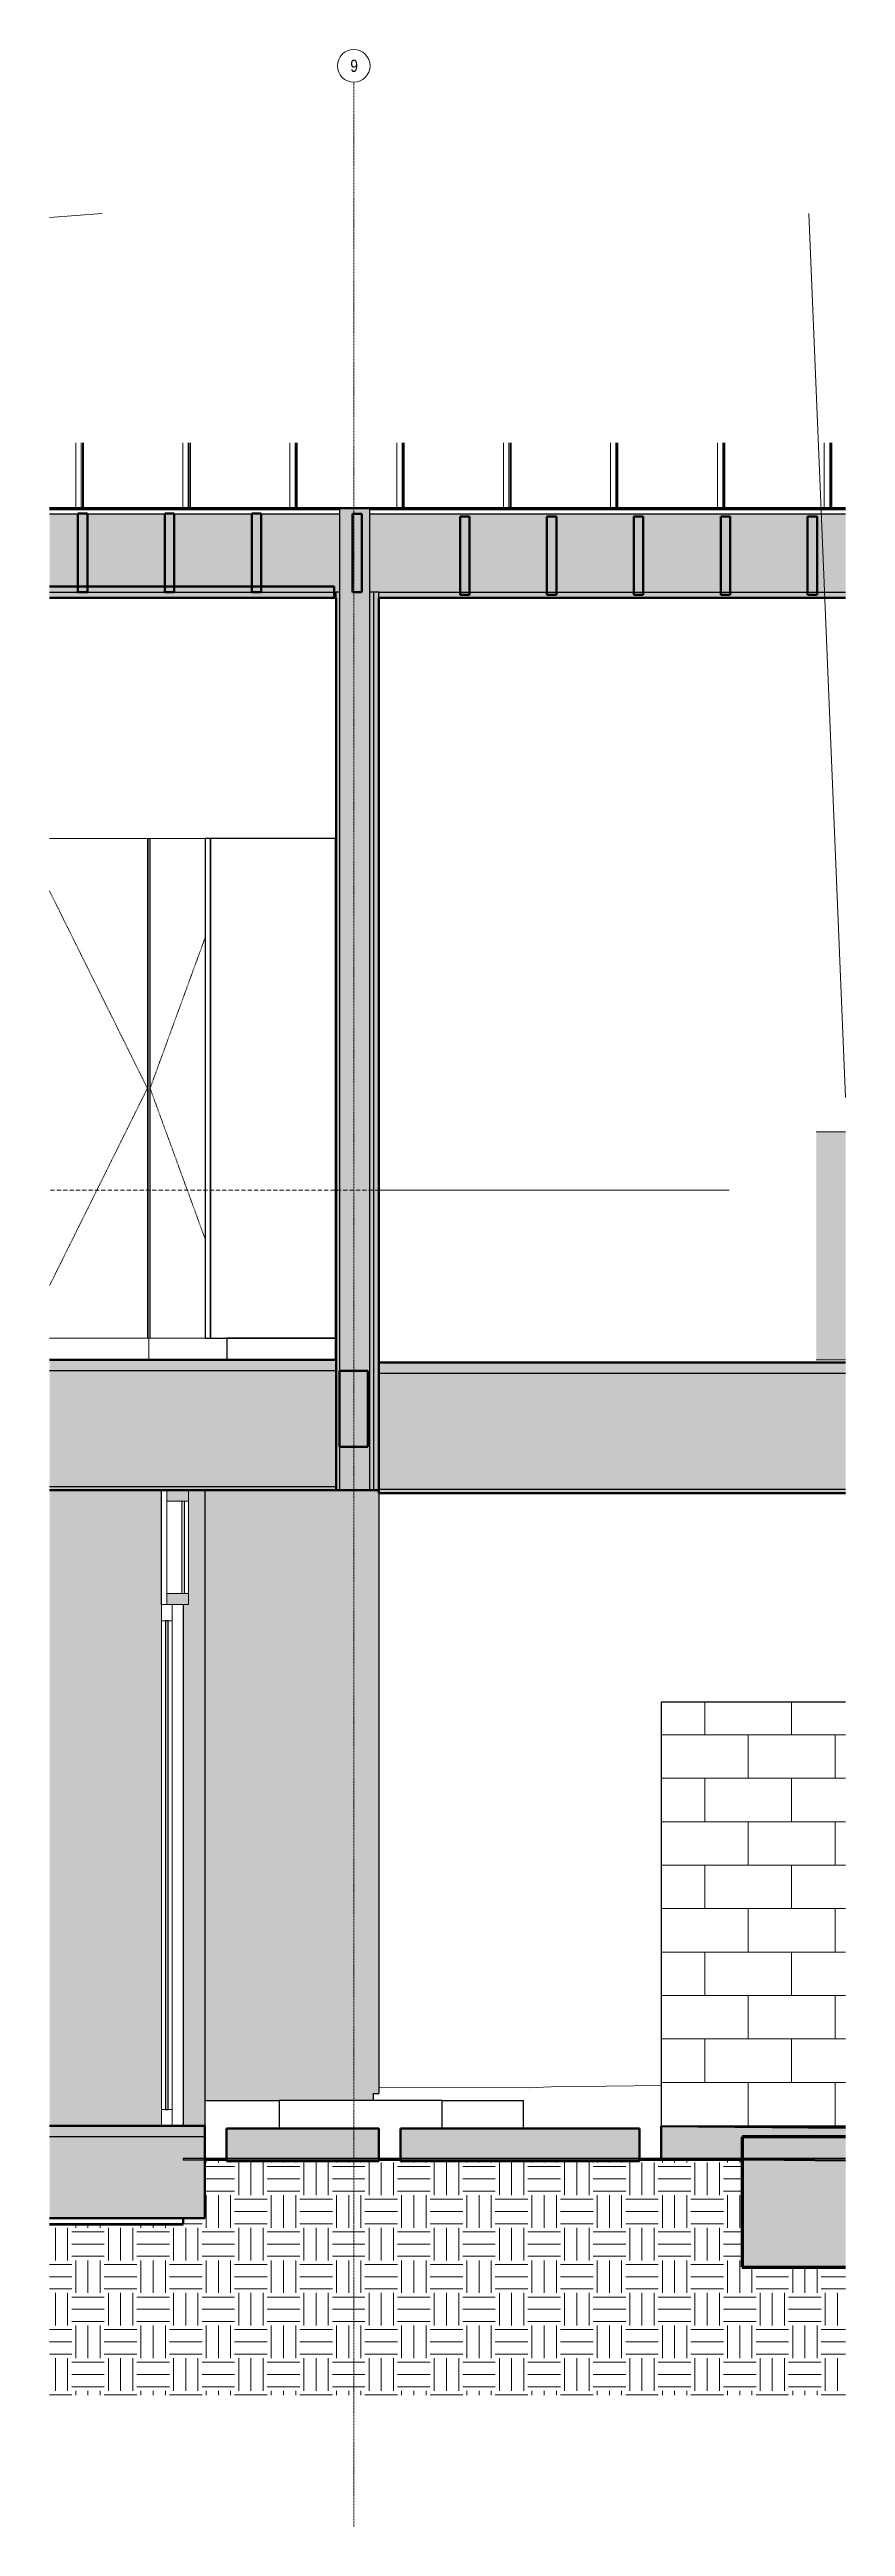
# Model space of a CAD drawing. Header units: inches. Extents: x 590 to 736, y 1367 to 1822.
import ezdxf

# ---------------------------------------------------------------- set-up
doc = ezdxf.new("R2010")
doc.units = ezdxf.units.IN
doc.header["$MEASUREMENT"] = 0
for name, pattern in [('ALA - GRID LINE', [0.40625, 0.25, -0.046875, 0.0625, -0.046875]), ('Dash 1_16_', [0.125, 0.0625, -0.0625]), ('IMPORT-DASHED _11_', [1.171875, 0.78125, -0.390625])]:
    doc.linetypes.add(name, pattern=pattern)
for name, color, linetype, lineweight in [('A-CLNG', 13, 'Continuous', 18), ('A-CLNG-PATT', 13, 'Continuous', 50), ('A-DOOR', 31, 'Continuous', 18), ('A-DOOR-GLAZ', 31, 'Continuous', 25), ('A-FLOR', 192, 'Continuous', 13), ('A-FLOR-MCUT', 51, 'Continuous', 25), ('A-FLOR-PATT', 8, 'Continuous', 50), ('A-GLAZ', 151, 'Continuous', 18), ('A-GLAZ-CURT', 52, 'Continuous', 13), ('A-MASS', 70, 'Continuous', 13), ('A-ROOF', 132, 'Continuous', 25), ('A-ROOF-PATT', 132, 'Continuous', 50), ('A-WALL', 113, 'Continuous', 25), ('A-WALL-PATT', 111, 'Continuous', 50), ('BUILDING', 5, 'Continuous', 13), ('C-BLDG-PADS', 91, 'Continuous', 13), ('C-TOPO', 7, 'Continuous', 13), ('ELEVATIONS', 1, 'Continuous', 13), ('Q-CASE', 31, 'Continuous', 18), ('S-BEAM', 12, 'Continuous', 25), ('S-FNDN', 32, 'Continuous', 25), ('S-GRID', 1, 'Continuous', 9), ('S-GRID-IDEN', 1, 'Continuous', 13), ('WALL', 6, 'Continuous', 18), ('X - TOPO McElroy_dwg', 8, 'Continuous', 13)]:
    doc.layers.add(name, color=color, linetype=linetype, lineweight=lineweight)
doc.styles.add('Arial', font='arial.ttf', dxfattribs={"width": 0.8, "height": 2.25})
pattern_1 = [(0, (-18.091, 3444.242), (3.84, 0.96), [0.317, -2.563, 0.317, -2.563, -15.36]), (0, (-18.091, 3444.242), (3.84, 0.96), [-5.76, 0.317, -5.443, 0.317, -2.563, -6.72]), (0, (-18.091, 3444.242), (3.84, 0.96), [-14.4, 0.317, -1.603, 0.317, -4.483]), (120, (-16.651, 3444.722), (-2.7513844, 2.84553755), [0.317, -2.563, 0.317, -2.563, -15.36]), (120, (-16.651, 3444.722), (-2.7513844, 2.84553755), [-5.76, 0.317, -5.443, 0.317, -2.563, -6.72]), (120, (-16.651, 3444.722), (-2.7513844, 2.84553755), [-14.4, 0.317, -1.603, 0.317, -4.483]), (240, (-16.171, 3446.642), (-1.0886156, -3.80553755), [0.317, -2.563, 0.317, -2.563, -15.36]), (240, (-16.171, 3446.642), (-1.0886156, -3.80553755), [-5.76, 0.317, -5.443, 0.317, -2.563, -6.72]), (240, (-16.171, 3446.642), (-1.0886156, -3.80553755), [-14.4, 0.317, -1.603, 0.317, -4.483])]
pattern_2 = [(0, (-18.091, 3444.242), (6, 6), [6, -6]), (0, (-18.091, 3446.492), (6, 6), [6, -6]), (0, (-18.091, 3448.742), (6, 6), [6, -6]), (90, (-17.341, 3449.492), (-6, 6), [6, -6]), (90, (-15.091, 3449.492), (-6, 6), [6, -6]), (90, (-12.841, 3449.492), (-6, 6), [6, -6])]

# ---------------------------------------------------------------- blocks, each defined once
blk = doc.blocks.new('Trus_Joist-Weyerhaeuser-Microllam - 1 3_4_ - 14_ Microllam-3615409-Wall Section F - 3')
at = {"layer": 'S-BEAM', "lineweight": 30}
blk.add_hatch(color=10, dxfattribs=at).paths.add_polyline_path([(667.16, 1722.07), (667.16, 1736.5), (665.41, 1736.5), (665.41, 1722.07)], flags=0)
at = {"layer": 'S-BEAM', "color": 20, "lineweight": 50}
for p, q in [((667.16, 1736.5), (665.41, 1736.5)), ((665.41, 1736.5), (665.41, 1722.07)), ((667.16, 1722.07), (667.16, 1736.5)), ((665.41, 1722.07), (667.16, 1722.07))]:
    blk.add_line(p, q, dxfattribs=at)
blk = doc.blocks.new('Trus_Joist-Weyerhaeuser-Microllam - 1 3_4_ - 14_ Microllam-3617052-Wall Section F - 3')
at = {"layer": 'S-BEAM', "lineweight": 30}
blk.add_hatch(color=10, dxfattribs=at).paths.add_polyline_path([(596.81, 1722.59), (596.81, 1737.02), (595.06, 1737.02), (595.06, 1722.59)], flags=0)
at = {"layer": 'S-BEAM', "color": 20, "lineweight": 50}
for p, q in [((596.81, 1737.02), (595.06, 1737.02)), ((595.06, 1737.02), (595.06, 1722.59)), ((596.81, 1722.59), (596.81, 1737.02)), ((595.06, 1722.59), (596.81, 1722.59))]:
    blk.add_line(p, q, dxfattribs=at)
blk = doc.blocks.new('PSL - 5-1_4_ x 14_-3926912-Wall Section F - 3')
at = {"layer": 'S-BEAM', "lineweight": 30}
blk.add_hatch(color=10, dxfattribs=at).paths.add_polyline_path([(648.47, 1565.24), (648.47, 1579.24), (643.22, 1579.24), (643.22, 1565.24)], flags=0)
at = {"layer": 'S-BEAM', "color": 20, "lineweight": 50}
for p, q in [((648.47, 1579.24), (643.22, 1579.24)), ((643.22, 1579.24), (643.22, 1565.24)), ((648.47, 1565.24), (648.47, 1579.24)), ((643.22, 1565.24), (648.47, 1565.24))]:
    blk.add_line(p, q, dxfattribs=at)
blk = doc.blocks.new('Trus_Joist-Weyerhaeuser-Microllam - 1 3_4_ - 14_ Microllam-3866016-Wall Section F - 3')
at = {"layer": 'S-BEAM', "lineweight": 30}
blk.add_hatch(color=10, dxfattribs=at).paths.add_polyline_path([(647.35, 1722.54), (647.35, 1736.97), (645.6, 1736.97), (645.6, 1722.54)], flags=0)
at = {"layer": 'S-BEAM', "color": 20, "lineweight": 50}
for p, q in [((647.35, 1736.97), (645.6, 1736.97)), ((645.6, 1736.97), (645.6, 1722.54)), ((647.35, 1722.54), (647.35, 1736.97)), ((645.6, 1722.54), (647.35, 1722.54))]:
    blk.add_line(p, q, dxfattribs=at)
blk = doc.blocks.new('Footing-Rectangular - 4_-0_ SQ_ X 24_ DEEP PAD-1931639-Wall Section F - 3')
at = {"layer": 'S-FNDN', "lineweight": 30}
blk.add_hatch(color=10, dxfattribs=at).paths.add_polyline_path([(736.39, 1414.24), (736.39, 1438.24), (717.34, 1438.24), (717.34, 1414.24)], flags=0)
at = {"layer": 'S-FNDN', "color": 240, "lineweight": 90}
for p, q in [((736.39, 1438.24), (717.34, 1438.24)), ((717.34, 1438.24), (717.34, 1414.24)), ((717.34, 1414.24), (736.39, 1414.24))]:
    blk.add_line(p, q, dxfattribs=at)
blk = doc.blocks.new('Variable Window - Variable Window 1-H-3904100-Wall Section F - 3')
at = {"layer": 'A-GLAZ', "lineweight": 9}
h = blk.add_hatch(color=30, dxfattribs=at)
h.paths.add_polyline_path([(615.42, 1536.24), (615.42, 1538.24), (611.42, 1538.24), (611.42, 1536.24)], flags=0)
h.paths.add_polyline_path([(611.42, 1555.24), (615.42, 1555.24), (615.42, 1557.24), (611.42, 1557.24)], flags=0)
blk.add_hatch(color=30, dxfattribs=at).paths.add_polyline_path([(614.67, 1538.24), (614.67, 1555.24), (614.17, 1555.24), (614.17, 1538.24)], flags=0)
at = {"layer": 'A-GLAZ', "color": 230}
for p, q in [((615.42, 1557.24), (611.42, 1557.24)), ((611.42, 1557.24), (611.42, 1555.24)), ((611.42, 1555.24), (615.42, 1555.24)), ((614.67, 1555.24), (614.17, 1555.24)), ((614.17, 1555.24), (614.17, 1538.24)), ((614.67, 1538.24), (614.67, 1555.24)), ((615.42, 1555.24), (615.42, 1557.24)), ((615.42, 1538.24), (611.42, 1538.24)), ((611.42, 1538.24), (611.42, 1536.24)), ((614.17, 1538.24), (614.67, 1538.24)), ((615.42, 1536.24), (615.42, 1538.24)), ((611.42, 1536.24), (615.42, 1536.24))]:
    blk.add_line(p, q, dxfattribs=at)
at = {"layer": 'A-GLAZ', "color": 21}
for p, q in [((611.42, 1555.24), (611.42, 1538.24)), ((615.42, 1538.24), (615.42, 1555.24))]:
    blk.add_line(p, q, dxfattribs=at)
blk = doc.blocks.new('STRUCT_rvt-1-Wall Section F - 3')
at = {"layer": 'S-FNDN', "color": 11, "lineweight": 30}
for p, q in [((618.42, 1444.9), (632.1, 1444.9)), ((662.1, 1444.9), (632.1, 1444.9)), ((632.1, 1444.9), (632.1, 1439.74)), ((662.1, 1444.9), (677.1, 1444.9)), ((662.1, 1439.74), (662.1, 1444.9)), ((677.1, 1439.74), (677.1, 1444.9))]:
    blk.add_line(p, q, dxfattribs=at)
at = {"color": 11, "lineweight": 30}
for name, p in [('Trus_Joist-Weyerhaeuser-Microllam - 1 3_4_ - 14_ Microllam-3617052-Wall Section F - 3', (0, 0)), ('Trus_Joist-Weyerhaeuser-Microllam - 1 3_4_ - 14_ Microllam-3617052-Wall Section F - 3', (16, 0)), ('Trus_Joist-Weyerhaeuser-Microllam - 1 3_4_ - 14_ Microllam-3617052-Wall Section F - 3', (32, 0)), ('Trus_Joist-Weyerhaeuser-Microllam - 1 3_4_ - 14_ Microllam-3866016-Wall Section F - 3', (0, 0)), ('Trus_Joist-Weyerhaeuser-Microllam - 1 3_4_ - 14_ Microllam-3615409-Wall Section F - 3', (0, 0)), ('Trus_Joist-Weyerhaeuser-Microllam - 1 3_4_ - 14_ Microllam-3615409-Wall Section F - 3', (16, 0)), ('Trus_Joist-Weyerhaeuser-Microllam - 1 3_4_ - 14_ Microllam-3615409-Wall Section F - 3', (32, 0)), ('Trus_Joist-Weyerhaeuser-Microllam - 1 3_4_ - 14_ Microllam-3615409-Wall Section F - 3', (48, 0)), ('Trus_Joist-Weyerhaeuser-Microllam - 1 3_4_ - 14_ Microllam-3615409-Wall Section F - 3', (64, 0)), ('PSL - 5-1_4_ x 14_-3926912-Wall Section F - 3', (0, 0)), ('Variable Window - Variable Window 1-H-3904100-Wall Section F - 3', (0, 0)), ('Footing-Rectangular - 4_-0_ SQ_ X 24_ DEEP PAD-1931639-Wall Section F - 3', (0, 0))]:
    blk.add_blockref(name, p, dxfattribs=at)
blk = doc.blocks.new('X - TOPO McElroy_dwg-5107296-Wall Section F - 3')
at = {"layer": 'BUILDING', "linetype": 'IMPORT-DASHED _11_'}
for p, q in [((681.01, 1612.49), (589.83, 1612.49)), ((650.47, 1612.49), (681.01, 1612.49))]:
    blk.add_line(p, q, dxfattribs=at)
at = {"layer": 'ELEVATIONS'}
for p, q in [((679.51, 1612.49), (682.51, 1612.49)), ((682.51, 1612.49), (679.51, 1612.49)), ((679.51, 1612.49), (682.51, 1612.49)), ((682.51, 1612.49), (679.51, 1612.49)), ((681.01, 1612.49), (714.95, 1612.49)), ((681.01, 1612.49), (714.95, 1612.49))]:
    blk.add_line(p, q, dxfattribs=at)
at = {"layer": 'WALL'}
blk.add_line((736.39, 1629.54), (729.65, 1792.27), dxfattribs=at)
blk = doc.blocks.new('Basic Cabinet Double Door1 - Basic Cabinet 2-5787745-Wall Section F - 3')
at = {"layer": 'Q-CASE', "lineweight": 25}
for p, q in [((619.47, 1677.24), (618.47, 1677.24)), ((618.47, 1677.24), (618.47, 1585.24)), ((642.47, 1677.24), (619.47, 1677.24)), ((619.47, 1677.24), (619.47, 1585.24)), ((619.47, 1585.24), (619.47, 1677.24)), ((642.47, 1585.24), (642.47, 1677.24)), ((618.47, 1585.24), (619.47, 1585.24)), ((619.47, 1585.24), (642.47, 1585.24)), ((642.47, 1585.24), (622.47, 1585.24)), ((622.47, 1585.24), (622.47, 1581.24)), ((642.47, 1581.24), (642.47, 1585.24)), ((622.47, 1581.24), (642.47, 1581.24))]:
    blk.add_line(p, q, dxfattribs=at)
blk = doc.blocks.new('System Panel - Glazed-6023437-Wall Section F - 3')
at = {"layer": 'A-GLAZ-CURT'}
blk.add_hatch(color=256, dxfattribs=at).paths.add_polyline_path([(736.39, 1581.24), (736.39, 1623.24), (731.01, 1623.24), (731.01, 1581.24)], flags=0)
for p, q in [((736.39, 1623.24), (731.01, 1623.24)), ((731.01, 1581.24), (736.39, 1581.24))]:
    blk.add_line(p, q, dxfattribs=at)
blk = doc.blocks.new('Basic Cabinet Double Door1 - Basic Cabinet 2-5575632-Wall Section F - 3')
at = {"layer": 'Q-CASE'}
for p, q in [((608.1, 1677.24), (608.1, 1585.24)), ((608.35, 1677.24), (608.1, 1677.24)), ((608.35, 1677.24), (608.35, 1585.24)), ((618.47, 1677.24), (608.35, 1677.24)), ((608.35, 1585.24), (608.1, 1585.24)), ((608.1, 1581.24), (608.1, 1585.24)), ((618.47, 1585.24), (608.35, 1585.24))]:
    blk.add_line(p, q, dxfattribs=at)
at = {"layer": 'Q-CASE', "linetype": 'Dash 1_16_', "lineweight": 13}
for p, q in [((618.47, 1658.94), (608.35, 1631.24)), ((608.35, 1631.24), (618.47, 1603.54))]:
    blk.add_line(p, q, dxfattribs=at)
blk = doc.blocks.new('Basic Cabinet Double Door1 - Basic Cabinet 2-5529701-Wall Section F - 3')
at = {"layer": 'Q-CASE'}
for p, q in [((607.85, 1677.24), (589.83, 1677.24)), ((608.1, 1677.24), (607.85, 1677.24)), ((607.85, 1585.24), (607.85, 1677.24)), ((608.1, 1585.24), (608.1, 1677.24)), ((607.85, 1585.24), (589.83, 1585.24)), ((608.1, 1585.24), (607.85, 1585.24)), ((608.1, 1585.24), (608.1, 1581.24))]:
    blk.add_line(p, q, dxfattribs=at)
at = {"layer": 'Q-CASE', "linetype": 'Dash 1_16_', "lineweight": 13}
for p, q in [((589.83, 1667.56), (607.85, 1631.24)), ((607.85, 1631.24), (589.83, 1594.92))]:
    blk.add_line(p, q, dxfattribs=at)
blk = doc.blocks.new('Door - Swing Glazed - Door - Swing Glazed-5195074-Wall Section F - 3')
at = {"layer": 'A-DOOR'}
for p, q in [((612.42, 1536.24), (610.42, 1536.24)), ((610.42, 1536.24), (610.42, 1533.24)), ((610.42, 1533.24), (612.42, 1533.24)), ((610.42, 1533.24), (610.42, 1443.24)), ((612.42, 1533.24), (612.42, 1536.24)), ((612.42, 1533.24), (612.42, 1443.24)), ((612.42, 1443.24), (610.42, 1443.24)), ((610.42, 1443.24), (610.42, 1440.24)), ((612.42, 1440.24), (612.42, 1443.24)), ((610.42, 1440.24), (612.42, 1440.24))]:
    blk.add_line(p, q, dxfattribs=at)
at = {"layer": 'A-DOOR-GLAZ'}
for p, q in [((611.67, 1533.24), (611.17, 1533.24)), ((611.17, 1533.24), (611.17, 1443.24)), ((611.67, 1443.24), (611.67, 1533.24)), ((611.17, 1443.24), (611.67, 1443.24))]:
    blk.add_line(p, q, dxfattribs=at)
blk = doc.blocks.new('Grid - ALA - Grid Head - New-443389-Wall Section F - 3')
at = {"layer": 'S-GRID-IDEN'}
blk.add_circle((645.85, 1819.44), 3, dxfattribs=at)

msp = doc.modelspace()

# ---------------------------------------------------------------- hatches: boundary and pattern name
at = {"layer": 'A-CLNG-PATT', "lineweight": 18}
msp.add_hatch(color=256, dxfattribs=at).paths.add_polyline_path([(642.22, 1721.53), (642.22, 1723.59), (589.83, 1723.59), (589.83, 1721.53), (626.47, 1721.53)], flags=0)
at = {"layer": 'A-FLOR-PATT', "lineweight": 13}
for points in [[(642.6, 1579.24), (642.6, 1581.24), (589.83, 1581.24), (589.83, 1579.24)], [(642.6, 1557.24), (642.6, 1557.86), (589.83, 1557.86), (589.83, 1557.24)], [(650.47, 1556.74), (736.39, 1556.74), (736.39, 1557.36), (650.47, 1557.36)], [(618.42, 1438.24), (618.42, 1440.24), (589.83, 1440.24), (589.83, 1438.24)], [(618.42, 1423.24), (618.42, 1438.24), (589.83, 1438.24), (589.83, 1423.24)], [(736.39, 1433.9), (736.39, 1439.9), (702.47, 1440.23), (702.47, 1434.23)]]:
    msp.add_hatch(color=256, dxfattribs=at).paths.add_polyline_path(points, flags=0)
at = {"layer": 'A-FLOR-PATT', "lineweight": 5}
for points in [[(642.6, 1557.86), (642.6, 1579.24), (589.83, 1579.24), (589.83, 1557.86)], [(650.47, 1578.74), (736.39, 1578.74), (736.39, 1580.74), (650.47, 1580.74)], [(650.47, 1557.36), (736.39, 1557.36), (736.39, 1578.74), (650.47, 1578.74)]]:
    msp.add_hatch(color=256, dxfattribs=at).paths.add_polyline_path(points, flags=0)
at = {"layer": 'A-FLOR-PATT', "lineweight": 13}
h = msp.add_hatch(color=256, dxfattribs=at)
h.paths.add_polyline_path([(622.42, 1433.74), (650.47, 1433.74), (650.47, 1439.74), (622.42, 1439.74)], flags=0)
h.paths.add_polyline_path([(698.47, 1433.74), (698.47, 1439.74), (654.47, 1439.74), (654.47, 1433.74), (663.11, 1433.74)], flags=0)
at = {"layer": 'A-ROOF-PATT', "lineweight": 13}
h = msp.add_hatch(dxfattribs=at)
h.set_pattern_fill('FP_2', color=256, style=0, pattern_type=2)
h.set_pattern_definition([(90, (5.512, 1730.544), (-19.685, 1e-15), []), (90, (4.134, 1730.544), (-19.685, 1e-15), []), (90, (5.118, 1730.544), (-19.685, 1e-15), []), (90, (5.315, 1730.544), (-19.685, 1e-15), [])])
h.paths.add_polyline_path([(626.47, 1738.02), (736.39, 1738.02), (736.39, 1750.02), (589.83, 1750.02), (589.83, 1738.02)], flags=0)
at = {"layer": 'A-ROOF-PATT', "lineweight": 25}
h = msp.add_hatch(color=256, dxfattribs=at)
h.paths.add_polyline_path([(736.39, 1737.76), (736.39, 1738.02), (648.72, 1738.02), (648.72, 1737.76), (663.11, 1737.76)], flags=0)
h.paths.add_polyline_path([(626.47, 1737.76), (643.22, 1737.76), (643.22, 1738.02), (589.83, 1738.02), (589.83, 1737.76)], flags=0)
at = {"layer": 'A-ROOF-PATT', "lineweight": 5}
h = msp.add_hatch(color=256, dxfattribs=at)
h.paths.add_polyline_path([(736.39, 1722.56), (736.39, 1736.99), (648.72, 1736.99), (648.72, 1722.56), (663.11, 1722.56)], flags=0)
h.paths.add_polyline_path([(589.83, 1722.56), (643.22, 1722.56), (643.22, 1736.99), (589.83, 1736.99), (589.83, 1724.32)], flags=0)
h = msp.add_hatch(color=256, dxfattribs=at)
h.paths.add_polyline_path([(736.39, 1721.53), (736.39, 1722.56), (650.47, 1722.56), (650.47, 1721.53), (663.11, 1721.53)], flags=0)
h.paths.add_polyline_path([(626.47, 1721.53), (642.6, 1721.53), (642.6, 1722.56), (589.83, 1722.56), (589.83, 1721.53)], flags=0)
at = {"layer": 'A-WALL-PATT', "lineweight": 5}
for points in [[(643.22, 1557.24), (648.72, 1557.24), (648.72, 1738.02), (643.22, 1738.02), (643.22, 1591.48)], [(648.72, 1557.24), (649.47, 1557.24), (649.47, 1722.56), (648.72, 1722.56), (648.72, 1591.48)], [(649.47, 1557.24), (650.47, 1557.24), (650.47, 1722.56), (649.47, 1722.56), (649.47, 1591.48)]]:
    msp.add_hatch(color=256, dxfattribs=at).paths.add_polyline_path(points, flags=0)
at = {"layer": 'A-WALL-PATT', "lineweight": 25}
msp.add_hatch(color=256, dxfattribs=at).paths.add_polyline_path([(642.6, 1557.24), (643.22, 1557.24), (643.22, 1722.56), (642.6, 1722.56), (642.6, 1591.48)], flags=0)
at = {"layer": 'A-WALL-PATT', "lineweight": 13}
h = msp.add_hatch(dxfattribs=at)
h.set_pattern_fill('FP_1', color=256, style=0, pattern_type=2)
h.set_pattern_definition(pattern_1)
h.paths.add_polyline_path([(589.83, 1440.24), (610.42, 1440.24), (610.42, 1557.24), (589.83, 1557.24), (589.83, 1443.24)], flags=0)
h = msp.add_hatch(dxfattribs=at)
h.set_pattern_fill('FP_1', color=256, style=0, pattern_type=2)
h.set_pattern_definition(pattern_1)
h.paths.add_polyline_path([(618.42, 1440.24), (618.42, 1557.24), (615.42, 1557.24), (615.42, 1536.24), (614.42, 1536.24), (614.42, 1440.24)], flags=0)
h = msp.add_hatch(dxfattribs=at)
h.set_pattern_fill('FP_1', color=256, style=0, pattern_type=2)
h.set_pattern_definition(pattern_1)
h.paths.add_polyline_path([(618.42, 1444.9), (642.6, 1444.9), (642.6, 1557.24), (618.42, 1557.24), (618.42, 1455.83)], flags=0)
h = msp.add_hatch(dxfattribs=at)
h.set_pattern_fill('FP_1', color=256, style=0, pattern_type=2)
h.set_pattern_definition(pattern_1)
h.paths.add_polyline_path([(649.47, 1444.9), (649.47, 1446.24), (650.47, 1446.24), (650.47, 1557.24), (642.6, 1557.24), (642.6, 1444.9), (648.85, 1444.9)], flags=0)
h = msp.add_hatch(dxfattribs=at)
h.set_pattern_fill('FP_4', color=256, style=0, pattern_type=2)
h.set_pattern_definition([(0, (702.47, 1440.24), (0, 8), []), (90, (702.47, 1440.24), (-8, 8), [8, -8])])
h.paths.add_polyline_path([(736.39, 1440.24), (736.39, 1518.24), (702.47, 1518.24), (702.47, 1440.29), (707.3, 1440.24)], flags=0)
at = {"layer": 'C-BLDG-PADS'}
msp.add_hatch(color=256, dxfattribs=at).paths.add_polyline_path([(614.42, 1422.12), (614.42, 1422.24), (589.83, 1422.24), (589.83, 1422.12)], flags=0)
at = {"layer": 'C-TOPO'}
h = msp.add_hatch(dxfattribs=at)
h.set_pattern_fill('FP_3', color=256, style=0, pattern_type=2)
h.set_pattern_definition(pattern_2)
h.paths.add_polyline_path([(622.42, 1390.69), (736.39, 1390.69), (736.39, 1414.24), (717.34, 1414.24), (717.34, 1433.98), (698.47, 1433.98), (698.47, 1433.74), (654.47, 1433.74), (654.47, 1433.98), (650.47, 1433.98), (650.47, 1433.74), (622.42, 1433.74), (622.42, 1433.98), (618.42, 1433.98), (618.42, 1423.24), (614.42, 1423.24), (614.42, 1390.69), (618.42, 1390.69)], flags=0)
h = msp.add_hatch(dxfattribs=at)
h.set_pattern_fill('FP_3', color=256, style=0, pattern_type=2)
h.set_pattern_definition(pattern_2)
h.paths.add_polyline_path([(589.83, 1390.69), (614.42, 1390.69), (614.42, 1422.11), (589.83, 1422.11)], flags=0)

# ---------------------------------------------------------------- linework, layer by layer
at = {"layer": 'A-CLNG', "lineweight": 50}
for p, q in [((642.22, 1723.59), (589.83, 1723.59)), ((642.22, 1721.53), (642.22, 1723.59)), ((589.83, 1721.53), (642.22, 1721.53))]:
    msp.add_line(p, q, dxfattribs=at)
at = {"layer": 'A-FLOR', "lineweight": 50}
for p, q in [((642.6, 1581.24), (589.83, 1581.24)), ((736.39, 1580.74), (650.47, 1580.74)), ((650.47, 1580.74), (650.47, 1556.74)), ((589.83, 1557.24), (642.6, 1557.24)), ((650.47, 1556.74), (736.39, 1556.74)), ((618.42, 1440.24), (589.83, 1440.24)), ((618.42, 1423.24), (618.42, 1440.24)), ((650.47, 1439.74), (622.42, 1439.74)), ((622.42, 1439.74), (622.42, 1433.74)), ((650.47, 1433.74), (650.47, 1439.74)), ((698.47, 1439.74), (654.47, 1439.74)), ((654.47, 1439.74), (654.47, 1433.74)), ((698.47, 1433.74), (698.47, 1439.74)), ((736.39, 1439.9), (702.47, 1440.23)), ((702.47, 1440.23), (702.47, 1434.23)), ((622.42, 1433.74), (650.47, 1433.74)), ((654.47, 1433.74), (698.47, 1433.74)), ((702.47, 1434.23), (736.39, 1433.9)), ((589.83, 1423.24), (618.42, 1423.24))]:
    msp.add_line(p, q, dxfattribs=at)
at = {"layer": 'A-FLOR'}
for p, q in [((736.39, 1439.95), (702.47, 1440.29)), ((702.47, 1440.29), (702.47, 1440.23))]:
    msp.add_line(p, q, dxfattribs=at)
at = {"layer": 'A-FLOR-MCUT'}
for p, q in [((642.6, 1579.24), (589.83, 1579.24)), ((736.39, 1578.74), (650.47, 1578.74)), ((642.6, 1557.86), (589.83, 1557.86)), ((736.39, 1557.36), (650.47, 1557.36)), ((618.42, 1438.24), (589.83, 1438.24))]:
    msp.add_line(p, q, dxfattribs=at)
at = {"layer": 'A-MASS'}
msp.add_line((599.53, 1792.27), (589.83, 1791.51), dxfattribs=at)
at = {"layer": 'A-ROOF', "lineweight": 50}
for p, q in [((736.39, 1738.02), (589.83, 1738.02)), ((642.22, 1721.53), (642.6, 1721.53)), ((650.47, 1721.53), (736.39, 1721.53))]:
    msp.add_line(p, q, dxfattribs=at)
at = {"layer": 'A-ROOF'}
for p, q in [((589.83, 1737.76), (643.22, 1737.76)), ((648.72, 1737.76), (736.39, 1737.76)), ((589.83, 1736.99), (643.22, 1736.99)), ((648.72, 1736.99), (736.39, 1736.99)), ((589.83, 1722.56), (642.6, 1722.56)), ((650.47, 1722.56), (736.39, 1722.56))]:
    msp.add_line(p, q, dxfattribs=at)
at = {"layer": 'A-WALL'}
for p, q in [((643.22, 1738.02), (643.22, 1557.24)), ((648.72, 1738.02), (648.72, 1557.24)), ((643.22, 1722.56), (642.6, 1722.56)), ((642.6, 1721.53), (642.6, 1722.56)), ((650.47, 1722.56), (648.72, 1722.56)), ((649.47, 1722.56), (649.47, 1557.24)), ((650.47, 1721.53), (650.47, 1722.56)), ((610.42, 1536.24), (610.42, 1557.24)), ((618.42, 1557.24), (618.42, 1440.24)), ((650.47, 1556.74), (650.47, 1446.24)), ((614.42, 1536.24), (614.42, 1440.24)), ((736.39, 1518.24), (702.47, 1518.24)), ((702.47, 1518.24), (702.47, 1440.29)), ((649.47, 1444.9), (649.47, 1446.24)), ((649.47, 1446.24), (650.47, 1446.24)), ((707.3, 1440.24), (736.39, 1440.24))]:
    msp.add_line(p, q, dxfattribs=at)
at = {"layer": 'A-WALL', "lineweight": 50}
for p, q in [((642.6, 1721.53), (642.6, 1557.24)), ((650.47, 1580.74), (650.47, 1721.53)), ((642.6, 1557.24), (650.47, 1557.24))]:
    msp.add_line(p, q, dxfattribs=at)
at = {"layer": 'C-BLDG-PADS', "lineweight": 25}
for p, q in [((736.39, 1434.24), (614.42, 1434.24)), ((614.42, 1434.24), (614.42, 1433.99)), ((614.42, 1433.99), (736.39, 1433.99)), ((614.42, 1422.24), (589.83, 1422.24)), ((589.83, 1422.12), (614.42, 1422.12)), ((614.42, 1422.12), (614.42, 1422.24))]:
    msp.add_line(p, q, dxfattribs=at)
at = {"layer": 'C-TOPO'}
for p, q in [((650.47, 1447.36), (678.05, 1447.26)), ((678.05, 1447.26), (682.21, 1447.41)), ((702.47, 1447.69), (682.21, 1447.41)), ((622.42, 1433.98), (618.42, 1433.98)), ((654.47, 1433.98), (650.47, 1433.98)), ((717.34, 1433.98), (698.47, 1433.98)), ((614.42, 1423.24), (614.42, 1422.24)), ((614.42, 1422.11), (589.83, 1422.11))]:
    msp.add_line(p, q, dxfattribs=at)
at = {"layer": 'C-TOPO', "lineweight": 50}
for p, q in [((622.42, 1433.98), (618.42, 1433.98)), ((654.47, 1433.98), (650.47, 1433.98)), ((717.34, 1433.98), (698.47, 1433.98)), ((614.42, 1422.24), (614.42, 1423.24)), ((614.42, 1422.11), (589.83, 1422.11))]:
    msp.add_line(p, q, dxfattribs=at)
at = {"layer": 'S-GRID', "linetype": 'ALA - GRID LINE', "lineweight": 20}
msp.add_line((645.85, 1366.52), (645.85, 1816.44), dxfattribs=at)

# ---------------------------------------------------------------- block references
at = {"lineweight": 5}
msp.add_blockref('STRUCT_rvt-1-Wall Section F - 3', (0, 0), dxfattribs=at)
at = {"layer": 'A-DOOR'}
msp.add_blockref('Door - Swing Glazed - Door - Swing Glazed-5195074-Wall Section F - 3', (0, 0), dxfattribs=at)
at = {"layer": 'A-GLAZ-CURT'}
msp.add_blockref('System Panel - Glazed-6023437-Wall Section F - 3', (0, 0), dxfattribs=at)
at = {"layer": 'Q-CASE'}
for name in ['Basic Cabinet Double Door1 - Basic Cabinet 2-5529701-Wall Section F - 3', 'Basic Cabinet Double Door1 - Basic Cabinet 2-5575632-Wall Section F - 3']:
    msp.add_blockref(name, (0, 0), dxfattribs=at)
at = {"layer": 'Q-CASE', "linetype": 'Dash 1_16_', "lineweight": 13}
msp.add_blockref('Basic Cabinet Double Door1 - Basic Cabinet 2-5787745-Wall Section F - 3', (0, 0), dxfattribs=at)
at = {"layer": 'S-GRID-IDEN'}
msp.add_blockref('Grid - ALA - Grid Head - New-443389-Wall Section F - 3', (0, 0), dxfattribs=at)
at = {"layer": 'X - TOPO McElroy_dwg', "color": 7, "lineweight": 50}
msp.add_blockref('X - TOPO McElroy_dwg-5107296-Wall Section F - 3', (0, 0), dxfattribs=at)

# ---------------------------------------------------------------- texts
at = {"layer": 'S-GRID-IDEN', "lineweight": 9, "insert": (645.21, 1820.57), "char_height": 2.25, "width": 1.6968, "attachment_point": 1, "style": 'Arial'}
msp.add_mtext('9', dxfattribs=at)

doc.saveas('drawing.dxf')
